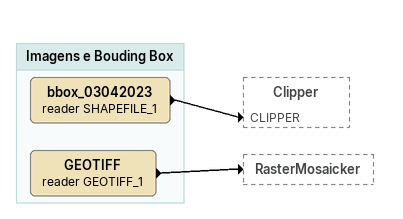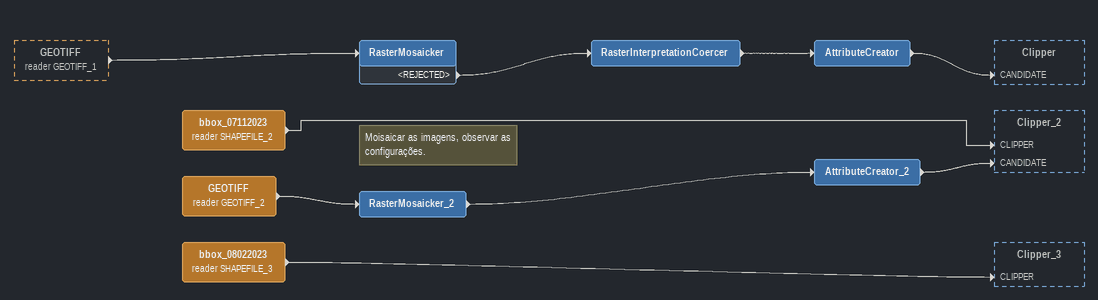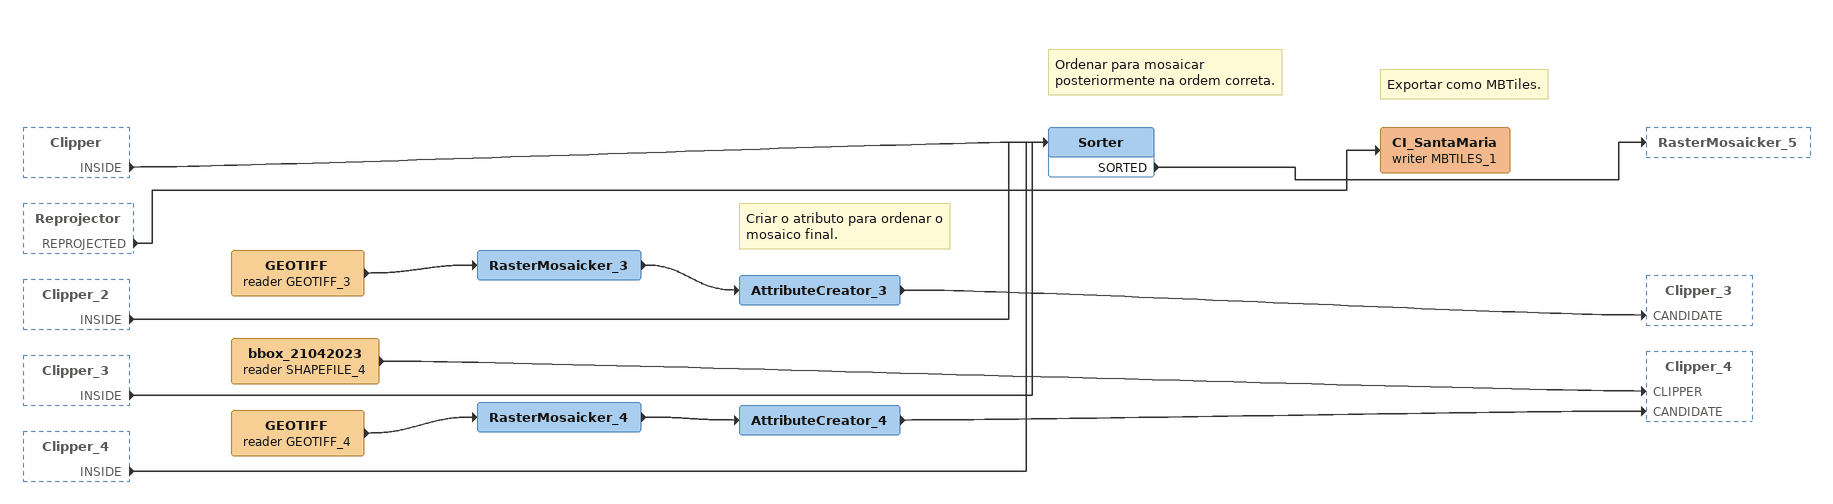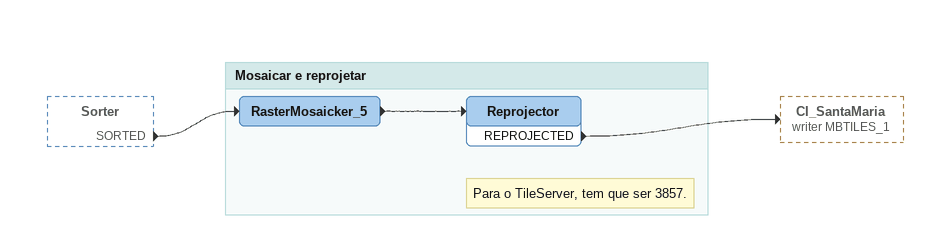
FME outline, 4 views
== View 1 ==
Bookmark: Imagens e Bouding Box
bbox_03042023 (reader SHAPEFILE_1)
    -> Clipper [CLIPPER]
GEOTIFF (reader GEOTIFF_1)
    -> RasterMosaicker

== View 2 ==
GEOTIFF (reader GEOTIFF_1) [outside]
    -> RasterMosaicker
RasterMosaicker
    <REJECTED> -> RasterInterpretationCoercer
RasterInterpretationCoercer
    -> AttributeCreator
AttributeCreator
    -> Clipper [CANDIDATE]
bbox_07112023 (reader SHAPEFILE_2)
    -> Clipper_2 [CLIPPER]
GEOTIFF (reader GEOTIFF_2)
    -> RasterMosaicker_2
Note: Moisaicar as imagens, observar as configurações.
RasterMosaicker_2
    -> AttributeCreator_2
AttributeCreator_2
    -> Clipper_2 [CANDIDATE]
bbox_08022023 (reader SHAPEFILE_3)
    -> Clipper_3 [CLIPPER]

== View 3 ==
Clipper [outside]
    INSIDE -> Sorter
Reprojector [outside]
    REPROJECTED -> CI_SantaMaria (writer MBTILES_1)
Clipper_2 [outside]
    INSIDE -> Sorter
Clipper_3 [outside]
    INSIDE -> Sorter
Clipper_4 [outside]
    INSIDE -> Sorter
GEOTIFF (reader GEOTIFF_3)
    -> RasterMosaicker_3
RasterMosaicker_3
    -> AttributeCreator_3
Note: Criar o atributo para ordenar o mosaico final.
AttributeCreator_3
    -> Clipper_3 [CANDIDATE]
bbox_21042023 (reader SHAPEFILE_4)
    -> Clipper_4 [CLIPPER]
GEOTIFF (reader GEOTIFF_4)
    -> RasterMosaicker_4
RasterMosaicker_4
    -> AttributeCreator_4
AttributeCreator_4
    -> Clipper_4 [CANDIDATE]
Note: Ordenar para mosaicar posteriormente na ordem correta.
Sorter
    SORTED -> RasterMosaicker_5
Note: Exportar como MBTiles.
CI_SantaMaria (writer MBTILES_1)

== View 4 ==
Sorter [outside]
    SORTED -> RasterMosaicker_5

Bookmark: Mosaicar e reprojetar
RasterMosaicker_5
    -> Reprojector
Note: Para o TileServer, tem que ser 3857.
Reprojector
    REPROJECTED -> CI_SantaMaria (writer MBTILES_1)
